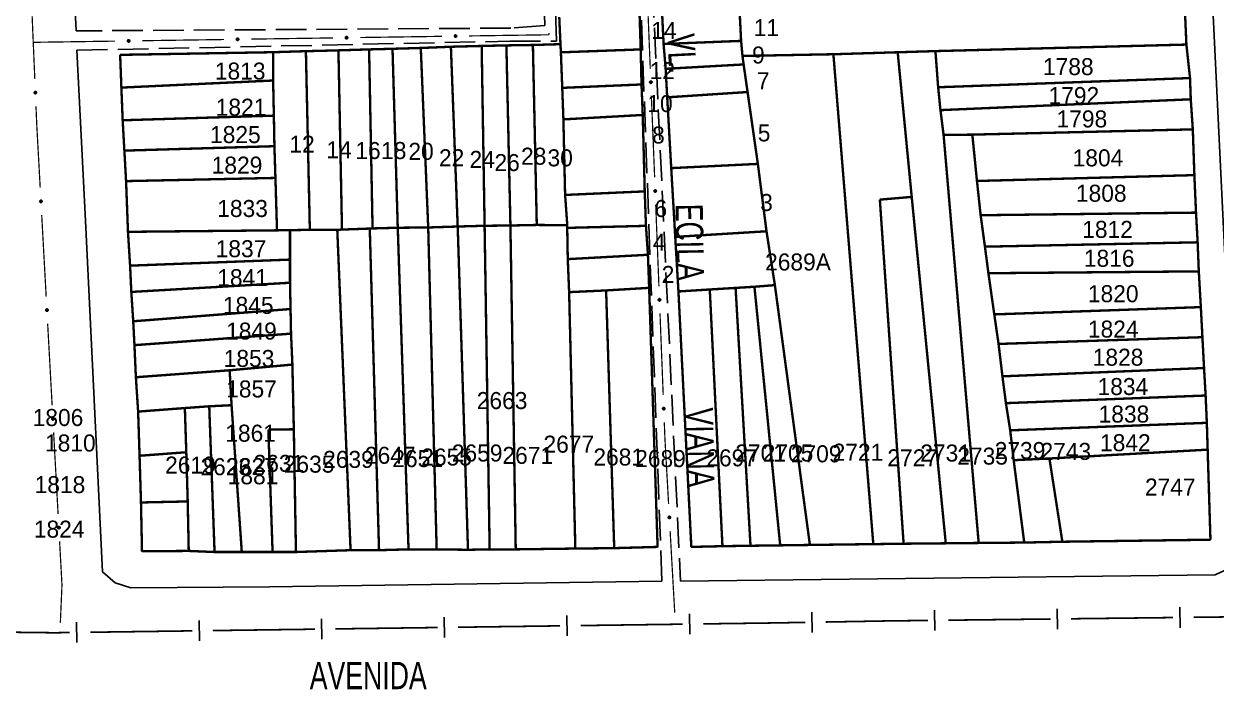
# Model space of a CAD drawing. Extents: x 202481 to 204056, y 4838981 to 4840330.
# Drawn here: x 202764.6 to 202939.6, y 4838980.6 to 4839078.4 of the extents above; entities that cross this region are included whole.
import ezdxf
from ezdxf.enums import TextEntityAlignment as Align

# ---------------------------------------------------------------- set-up
doc = ezdxf.new("R2010")
doc.units = 0
doc.header["$LTSCALE"] = 1.5
doc.header["$MEASUREMENT"] = 0
doc.linetypes.add('TRACO_11', pattern=[8, 3, -1, 3, -1])
for name, color, linetype in [('CD_MALHA_LOTES', 7, 'CONTINUOUS'), ('LM-LIM-SETORES-BAIRROS', 250, 'CONTINUOUS'), ('RU-QUADRA', 210, 'CONTINUOUS'), ('SV-EIXO-RUA-PAV', 20, 'CONTINUOUS'), ('SV-RUA-PAVIM', 7, 'CONTINUOUS'), ('SV-TXT-RUA-PAV', 7, 'CONTINUOUS'), ('Th_NmrPort', 1, 'CONTINUOUS')]:
    doc.layers.add(name, color=color, linetype=linetype)
doc.styles.add('ARIAL', font='ARIAL.SHX')

msp = doc.modelspace()

# ---------------------------------------------------------------- linework, layer by layer
at = {"layer": 'CD_MALHA_LOTES', "linetype": 'Continuous', "const_width": 0.35, "flags": 128}
for points in [[(202934.56, 4839091.45), (202935.27, 4839075.33)], [(202854.98, 4839079.87), (202855.15, 4839074.62)], [(202858.51, 4839075.42), (202858.28, 4839080.16)], [(202869.89, 4839075.87), (202869.64, 4839080.83)], [(202843.37, 4839075.39), (202843.19, 4839079.37)], [(202801.19, 4839074.21), (202805.99, 4839074.36)], [(202805.99, 4839074.36), (202810.77, 4839074.48)], [(202806.57, 4839048.11), (202805.99, 4839074.36)], [(202810.77, 4839074.48), (202815.27, 4839074.62)], [(202811.29, 4839048.15), (202810.77, 4839074.48)], [(202815.27, 4839074.62), (202818.71, 4839074.71)], [(202815.78, 4839048.32), (202815.27, 4839074.62)], [(202818.71, 4839074.71), (202822.86, 4839074.83)], [(202819.48, 4839048.42), (202818.71, 4839074.71)], [(202822.86, 4839074.83), (202827.28, 4839075.01)], [(202823.95, 4839048.46), (202822.86, 4839074.83)], [(202827.28, 4839075.01), (202831.8, 4839075.13)], [(202828.28, 4839048.6), (202827.28, 4839075.01)], [(202831.8, 4839075.13), (202835.43, 4839075.21)], [(202832.23, 4839048.71), (202831.8, 4839075.13)], [(202835.43, 4839075.21), (202839.32, 4839075.27)], [(202836.02, 4839048.75), (202835.43, 4839075.21)], [(202839.32, 4839075.27), (202843.37, 4839075.39)], [(202839.89, 4839048.83), (202839.32, 4839075.27)], [(202843.43, 4839074.19), (202843.37, 4839075.39)], [(202843.43, 4839074.19), (202855.15, 4839074.62)], [(202855.15, 4839074.62), (202855.27, 4839069.47)], [(202858.51, 4839075.42), (202869.89, 4839075.87)], [(202858.81, 4839071.77), (202858.51, 4839075.42)], [(202870.09, 4839073.66), (202869.89, 4839075.87)], [(202892.88, 4839074.2), (202898.42, 4839074.37)], [(202898.42, 4839074.37), (202935.27, 4839075.33)], [(202898.82, 4839069.06), (202898.42, 4839074.37)], [(202935.27, 4839075.33), (202935.8, 4839070.41)], [(202778.72, 4839073.82), (202801.19, 4839074.21)], [(202778.9, 4839069.01), (202778.72, 4839073.82)], [(202801.18, 4839070.05), (202801.19, 4839074.21)], [(202843.63, 4839068.97), (202843.43, 4839074.19)], [(202870.09, 4839073.66), (202883.44, 4839073.91)], [(202870.26, 4839072.41), (202870.09, 4839073.66)], [(202883.44, 4839073.91), (202892.88, 4839074.2)], [(202889.3, 4839001.94), (202883.44, 4839073.91)], [(202894.94, 4839052.95), (202892.88, 4839074.2)], [(202858.81, 4839071.77), (202870.26, 4839072.41)], [(202859.04, 4839067.58), (202858.81, 4839071.77)], [(202870.84, 4839068.36), (202870.26, 4839072.41)], [(202778.9, 4839069.01), (202801.18, 4839070.05)], [(202801.29, 4839064.89), (202801.18, 4839070.05)], [(202843.63, 4839068.97), (202855.27, 4839069.47)], [(202855.27, 4839069.47), (202855.45, 4839064.99)], [(202898.82, 4839069.06), (202935.8, 4839070.41)], [(202935.8, 4839070.41), (202935.91, 4839067.29)], [(202779.09, 4839064.21), (202778.9, 4839069.01)], [(202843.8, 4839064.34), (202843.63, 4839068.97)], [(202859.04, 4839067.58), (202870.84, 4839068.36)], [(202859.63, 4839057.18), (202859.04, 4839067.58)], [(202872.35, 4839057.8), (202870.84, 4839068.36)], [(202899.16, 4839065.7), (202898.82, 4839069.06)], [(202899.16, 4839065.7), (202935.91, 4839067.29)], [(202899.62, 4839062.05), (202899.16, 4839065.7)], [(202935.91, 4839067.29), (202936.21, 4839062.87)], [(202779.09, 4839064.21), (202801.29, 4839064.89)], [(202779.34, 4839059.75), (202779.09, 4839064.21)], [(202801.37, 4839060.4), (202801.29, 4839064.89)], [(202843.8, 4839064.34), (202855.45, 4839064.99)], [(202844.05, 4839053.24), (202843.8, 4839064.34)], [(202855.45, 4839064.99), (202855.74, 4839053.76)], [(202899.62, 4839062.05), (202903.84, 4839062.1)], [(202903.84, 4839062.1), (202936.21, 4839062.87)], [(202904.52, 4839055.29), (202903.84, 4839062.1)], [(202936.21, 4839062.87), (202936.44, 4839056.15)], [(202779.34, 4839059.75), (202801.37, 4839060.4)], [(202801.52, 4839055.74), (202801.37, 4839060.4)], [(202904.77, 4839002.11), (202899.62, 4839062.05)], [(202779.59, 4839055.27), (202779.34, 4839059.75)], [(202859.63, 4839057.18), (202872.35, 4839057.8)], [(202860.22, 4839047.08), (202859.63, 4839057.18)], [(202873.62, 4839047.9), (202872.35, 4839057.8)], [(202779.59, 4839055.27), (202801.52, 4839055.74)], [(202779.87, 4839047.82), (202779.59, 4839055.27)], [(202801.75, 4839048.04), (202801.52, 4839055.74)], [(202904.52, 4839055.29), (202936.44, 4839056.15)], [(202905.06, 4839050.26), (202904.52, 4839055.29)], [(202936.44, 4839056.15), (202936.68, 4839050.64)], [(202844.05, 4839053.24), (202855.74, 4839053.76)], [(202855.74, 4839053.76), (202855.92, 4839048.7)], [(202844.37, 4839048.79), (202844.05, 4839053.24)], [(202890.26, 4839052.55), (202894.94, 4839052.95)], [(202893.75, 4839002), (202890.26, 4839052.55)], [(202899.94, 4839002.06), (202894.94, 4839052.95)], [(202905.06, 4839050.26), (202936.68, 4839050.64)], [(202905.69, 4839045.64), (202905.06, 4839050.26)], [(202936.68, 4839050.64), (202936.92, 4839046.28)], [(202803.66, 4839048.07), (202806.57, 4839048.11)], [(202810.6, 4839048.11), (202806.57, 4839048.11)], [(202810.6, 4839048.11), (202811.29, 4839048.15)], [(202812.55, 4839001.05), (202810.6, 4839048.11)], [(202815.37, 4839048.3), (202811.29, 4839048.15)], [(202815.37, 4839048.3), (202815.78, 4839048.32)], [(202816.73, 4839001.05), (202815.37, 4839048.3)], [(202815.78, 4839048.32), (202819.48, 4839048.42)], [(202819.48, 4839048.42), (202823.95, 4839048.46)], [(202821.06, 4839001.17), (202819.48, 4839048.42)], [(202823.95, 4839048.46), (202828.28, 4839048.6)], [(202825.19, 4839001.17), (202823.95, 4839048.46)], [(202828.28, 4839048.6), (202832.23, 4839048.71)], [(202829.79, 4839001.11), (202828.28, 4839048.6)], [(202832.23, 4839048.71), (202836.02, 4839048.75)], [(202832.97, 4839001.17), (202832.23, 4839048.71)], [(202836.02, 4839048.75), (202839.89, 4839048.83)], [(202836.8, 4839001.17), (202836.02, 4839048.75)], [(202844.37, 4839048.79), (202839.89, 4839048.83)], [(202844.36, 4839048.4), (202844.37, 4839048.79)], [(202844.36, 4839048.4), (202855.92, 4839048.7)], [(202844.44, 4839043.81), (202844.36, 4839048.4)], [(202855.92, 4839048.7), (202856.21, 4839044.45)], [(202779.87, 4839047.82), (202801.75, 4839048.04)], [(202780.18, 4839042.85), (202779.87, 4839047.82)], [(202803.66, 4839048.07), (202801.75, 4839048.04)], [(202803.66, 4839043.74), (202803.66, 4839048.07)], [(202860.22, 4839047.08), (202873.62, 4839047.9)], [(202860.69, 4839039.06), (202860.22, 4839047.08)], [(202874.85, 4839039.99), (202873.62, 4839047.9)], [(202905.69, 4839045.64), (202936.92, 4839046.28)], [(202906.2, 4839041.74), (202905.69, 4839045.64)], [(202936.92, 4839046.28), (202937.09, 4839042.01)], [(202780.18, 4839042.85), (202803.66, 4839043.74)], [(202780.36, 4839038.99), (202780.18, 4839042.85)], [(202803.66, 4839040.34), (202803.66, 4839043.74)], [(202844.44, 4839043.81), (202856.21, 4839044.45)], [(202844.64, 4839038.96), (202844.44, 4839043.81)], [(202856.21, 4839044.45), (202856.39, 4839039.59)], [(202906.2, 4839041.74), (202937.09, 4839042.01)], [(202907.06, 4839035.69), (202906.2, 4839041.74)], [(202937.09, 4839042.01), (202937.39, 4839036.76)], [(202780.36, 4839038.99), (202803.66, 4839040.34)], [(202803.74, 4839036.48), (202803.66, 4839040.34)], [(202850.07, 4839039.21), (202856.39, 4839039.59)], [(202856.39, 4839039.59), (202857.63, 4839001.53)], [(202860.69, 4839039.06), (202865.29, 4839039.35)], [(202865.29, 4839039.35), (202869.08, 4839039.58)], [(202867.15, 4839001.64), (202865.29, 4839039.35)], [(202869.08, 4839039.58), (202871.85, 4839039.75)], [(202871.27, 4839001.7), (202869.08, 4839039.58)], [(202871.85, 4839039.75), (202874.85, 4839039.99)], [(202875.63, 4839001.76), (202871.85, 4839039.75)], [(202874.85, 4839039.99), (202879.99, 4839001.82)], [(202780.64, 4839034.68), (202780.36, 4839038.99)], [(202844.64, 4839038.96), (202850.07, 4839039.21)], [(202845.55, 4839001.29), (202844.64, 4839038.96)], [(202851.26, 4839001.35), (202850.07, 4839039.21)], [(202862.58, 4839001.53), (202860.69, 4839039.06)], [(202780.64, 4839034.68), (202803.74, 4839036.48)], [(202803.81, 4839032.86), (202803.74, 4839036.48)], [(202907.06, 4839035.69), (202937.39, 4839036.76)], [(202937.39, 4839036.76), (202937.62, 4839032.34)], [(202780.82, 4839031.17), (202780.64, 4839034.68)], [(202907.69, 4839031.35), (202907.06, 4839035.69)], [(202780.82, 4839031.17), (202803.81, 4839032.86)], [(202804.01, 4839028.32), (202803.81, 4839032.86)], [(202907.69, 4839031.35), (202937.62, 4839032.34)], [(202937.62, 4839032.34), (202937.86, 4839027.81)], [(202781.03, 4839026.46), (202780.82, 4839031.17)], [(202908.26, 4839026.59), (202907.69, 4839031.35)], [(202781.03, 4839026.46), (202794.8, 4839027.48)], [(202794.8, 4839027.48), (202804.01, 4839028.32)], [(202795.08, 4839022.35), (202794.8, 4839027.48)], [(202804.22, 4839018.81), (202804.01, 4839028.32)], [(202908.26, 4839026.59), (202937.86, 4839027.81)], [(202937.86, 4839027.81), (202938.09, 4839023.77)], [(202781.36, 4839021.41), (202781.03, 4839026.46)], [(202908.77, 4839022.65), (202908.26, 4839026.59)], [(202908.77, 4839022.65), (202938.09, 4839023.77)], [(202938.09, 4839023.77), (202938.27, 4839019.76)], [(202781.36, 4839021.41), (202788.22, 4839021.93)], [(202788.22, 4839021.93), (202791.8, 4839022.19)], [(202788.43, 4839015.44), (202788.22, 4839021.93)], [(202791.8, 4839022.19), (202795.08, 4839022.35)], [(202792.58, 4839000.78), (202791.8, 4839022.19)], [(202796.58, 4839000.78), (202795.08, 4839022.35)], [(202909.4, 4839018.66), (202908.77, 4839022.65)], [(202781.57, 4839014.92), (202781.36, 4839021.41)], [(202800.48, 4839018.76), (202804.22, 4839018.81)], [(202801.1, 4839000.78), (202800.48, 4839018.76)], [(202804.53, 4839000.78), (202804.22, 4839018.81)], [(202909.4, 4839018.66), (202938.27, 4839019.76)], [(202909.91, 4839014.27), (202909.4, 4839018.66)], [(202938.27, 4839019.76), (202938.39, 4839015.82)], [(202781.57, 4839014.92), (202788.43, 4839015.44)], [(202781.78, 4839008.06), (202781.57, 4839014.92)], [(202788.64, 4839008.21), (202788.43, 4839015.44)], [(202915.16, 4839014.52), (202938.39, 4839015.82)], [(202938.39, 4839015.82), (202938.8, 4839002.59)], [(202909.91, 4839014.27), (202915.16, 4839014.52)], [(202911.46, 4839002.17), (202909.91, 4839014.27)], [(202917.06, 4839002.29), (202915.16, 4839014.52)], [(202781.78, 4839008.06), (202788.64, 4839008.21)], [(202781.93, 4839000.89), (202781.78, 4839008.06)], [(202788.79, 4839000.94), (202788.64, 4839008.21)], [(202938.8, 4839002.59), (202917.06, 4839002.29)], [(202788.79, 4839000.94), (202781.93, 4839000.89)], [(202792.58, 4839000.78), (202788.79, 4839000.94)], [(202812.55, 4839001.05), (202804.53, 4839000.78)], [(202816.73, 4839001.05), (202812.55, 4839001.05)], [(202821.06, 4839001.17), (202816.73, 4839001.05)], [(202825.19, 4839001.17), (202821.06, 4839001.17)], [(202829.79, 4839001.11), (202825.19, 4839001.17)], [(202832.97, 4839001.17), (202829.79, 4839001.11)], [(202836.8, 4839001.17), (202832.97, 4839001.17)], [(202845.55, 4839001.29), (202836.8, 4839001.17)], [(202851.26, 4839001.35), (202845.55, 4839001.29)], [(202857.63, 4839001.53), (202851.26, 4839001.35)], [(202867.15, 4839001.64), (202862.58, 4839001.53)], [(202871.27, 4839001.7), (202867.15, 4839001.64)], [(202875.63, 4839001.76), (202871.27, 4839001.7)], [(202879.99, 4839001.82), (202875.63, 4839001.76)], [(202889.3, 4839001.94), (202879.99, 4839001.82)], [(202893.75, 4839002), (202889.3, 4839001.94)], [(202899.94, 4839002.06), (202893.75, 4839002)], [(202904.77, 4839002.11), (202899.94, 4839002.06)], [(202911.46, 4839002.17), (202904.77, 4839002.11)], [(202917.06, 4839002.29), (202911.46, 4839002.17)], [(202796.58, 4839000.78), (202792.58, 4839000.78)], [(202801.1, 4839000.78), (202796.58, 4839000.78)], [(202804.53, 4839000.78), (202801.1, 4839000.78)]]:
    msp.add_lwpolyline(points, dxfattribs=at)
at = {"layer": 'LM-LIM-SETORES-BAIRROS'}
for points in [[(202916.333851, 4838989.451444), (202916.298534, 4838992.451236)], [(202934.332604, 4838989.663345), (202934.297287, 4838992.663138)], [(202790.348851, 4838987.71112), (202790.307926, 4838990.710841)], [(202808.347176, 4838987.95667), (202808.306251, 4838990.956391)], [(202826.345501, 4838988.202219), (202826.304577, 4838991.20194)], [(202844.343826, 4838988.447768), (202844.302902, 4838991.447489)], [(202862.342152, 4838988.693317), (202862.301227, 4838991.693038)], [(202880.346091, 4838988.961933), (202880.293219, 4838991.961467)], [(202898.335098, 4838989.239542), (202898.299781, 4838992.239335)], [(202772.350526, 4838987.465571), (202772.309601, 4838990.465292)]]:
    msp.add_lwpolyline(points, dxfattribs=at)
at = {"layer": 'LM-LIM-SETORES-BAIRROS', "const_width": 0.25}
for points in [[(202874.55, 4838990.36), (202879.31981, 4838990.444076)], [(202882.319344, 4838990.496948), (202891.317947, 4838990.655563)], [(202891.317947, 4838990.655563), (202891.57, 4838990.66)], [(202891.57, 4838990.66), (202897.317509, 4838990.727666)], [(202900.317301, 4838990.762983), (202915.316262, 4838990.939568)], [(202918.316054, 4838990.974885), (202933.315015, 4838991.151469)], [(202936.314807, 4838991.186786), (202948.313975, 4838991.328054)], [(202756.331316, 4838989.074558), (202768.330423, 4838988.928161)], [(202768.330423, 4838988.928161), (202769, 4838988.92)], [(202769, 4838988.92), (202771.330157, 4838988.95179)], [(202774.329878, 4838988.992715), (202789.328482, 4838989.197339)], [(202792.328203, 4838989.238264), (202807.326807, 4838989.442889)], [(202810.326528, 4838989.483813), (202825.325132, 4838989.688438)], [(202828.324853, 4838989.729363), (202843.323457, 4838989.933987)], [(202846.323178, 4838989.974912), (202861.321782, 4838990.179536)], [(202864.321503, 4838990.220461), (202874.320573, 4838990.356877)], [(202874.320573, 4838990.356877), (202874.55, 4838990.36)]]:
    msp.add_lwpolyline(points, dxfattribs=at)
at = {"layer": 'RU-QUADRA', "linetype": 'Continuous', "const_width": 0.18, "flags": 128}
for points in [[(202934.56, 4839091.45), (202935.27, 4839075.33), (202935.8, 4839070.41), (202935.91, 4839067.29), (202936.21, 4839062.87), (202936.44, 4839056.15), (202936.68, 4839050.64), (202936.92, 4839046.28), (202937.09, 4839042.01), (202937.39, 4839036.76), (202937.62, 4839032.34), (202937.86, 4839027.81), (202938.09, 4839023.77), (202938.27, 4839019.76), (202938.39, 4839015.82), (202938.8, 4839002.59), (202917.06, 4839002.29), (202911.46, 4839002.17), (202904.77, 4839002.11), (202899.94, 4839002.06), (202893.75, 4839002), (202889.3, 4839001.94), (202879.99, 4839001.82), (202875.63, 4839001.76), (202871.27, 4839001.7), (202867.15, 4839001.64), (202862.58, 4839001.53), (202860.69, 4839039.06), (202860.22, 4839047.08), (202859.63, 4839057.18), (202859.04, 4839067.58), (202858.81, 4839071.77), (202858.51, 4839075.42), (202858.28, 4839080.16)], [(202854.98, 4839079.87), (202855.15, 4839074.62), (202855.27, 4839069.47), (202855.45, 4839064.99), (202855.74, 4839053.76), (202855.92, 4839048.7), (202856.21, 4839044.45), (202856.39, 4839039.59), (202857.63, 4839001.53), (202851.26, 4839001.35), (202845.55, 4839001.29), (202836.8, 4839001.17), (202832.97, 4839001.17), (202829.79, 4839001.11), (202825.19, 4839001.17), (202821.06, 4839001.17), (202816.73, 4839001.05), (202812.55, 4839001.05), (202804.53, 4839000.78), (202801.1, 4839000.78), (202796.58, 4839000.78), (202792.58, 4839000.78), (202788.79, 4839000.94), (202781.93, 4839000.89), (202781.78, 4839008.06), (202781.57, 4839014.92), (202781.36, 4839021.41), (202781.03, 4839026.46), (202780.82, 4839031.17), (202780.64, 4839034.68), (202780.36, 4839038.99), (202780.18, 4839042.85), (202779.87, 4839047.82), (202779.59, 4839055.27), (202779.34, 4839059.75), (202779.09, 4839064.21), (202778.9, 4839069.01), (202778.72, 4839073.82), (202801.19, 4839074.21), (202805.99, 4839074.36), (202810.77, 4839074.48), (202815.27, 4839074.62), (202818.71, 4839074.71), (202822.86, 4839074.83), (202827.28, 4839075.01), (202831.8, 4839075.13), (202835.43, 4839075.21), (202839.32, 4839075.27), (202843.37, 4839075.39), (202843.19, 4839079.37)]]:
    msp.add_lwpolyline(points, dxfattribs=at)
at = {"layer": 'SV-EIXO-RUA-PAV', "const_width": 0.18}
for points in [[(202856.07, 4839083.79), (202856.552743, 4839071.799714)], [(202765.68194, 4839082.255662), (202766.19154, 4839070.266487)], [(202799.14, 4839076.15), (202809.965231, 4839076.307774)], [(202813.964806, 4839076.366067), (202825.963532, 4839076.540944)], [(202829.963107, 4839076.599237), (202840.961939, 4839076.759541)], [(202840.961939, 4839076.759541), (202841.68, 4839076.77)], [(202841.68, 4839076.77), (202841.687624, 4839077.05176)], [(202765.97, 4839075.66), (202777.968691, 4839075.837252)], [(202781.968254, 4839075.896336), (202793.966945, 4839076.073587)], [(202797.966509, 4839076.132671), (202798.9664, 4839076.147442)], [(202798.9664, 4839076.147442), (202799.14, 4839076.15)], [(202856.713657, 4839067.802952), (202857.156171, 4839056.811856)], [(202766.361407, 4839066.270096), (202766.44634, 4839064.2719)], [(202766.44634, 4839064.2719), (202766.48, 4839063.48)], [(202766.48, 4839063.48), (202766.983721, 4839054.286404)], [(202857.156171, 4839056.811856), (202857.18, 4839056.22)], [(202857.18, 4839056.22), (202857.19603, 4839055.812651)], [(202857.353316, 4839051.815745), (202857.825173, 4839039.825025)], [(202767.202555, 4839050.292395), (202767.859056, 4839038.310366)], [(202768.07789, 4839034.316357), (202768.73439, 4839022.334328)], [(202857.982458, 4839035.828119), (202858.454315, 4839023.8374)], [(202858.611601, 4839019.840493), (202858.690244, 4839017.84204)], [(202768.953224, 4839018.340319), (202769.609725, 4839006.358291)], [(202858.690244, 4839017.84204), (202858.71, 4839017.34)], [(202858.71, 4839017.34), (202859.244374, 4839007.857473)], [(202859.469432, 4839003.86381), (202860.144604, 4838991.882819)], [(202769.828559, 4839002.364281), (202770.156809, 4838996.373267)], [(202770.18, 4838995.95), (202769.941134, 4838990.37902)], [(202770.156809, 4838996.373267), (202770.18, 4838995.95)]]:
    msp.add_lwpolyline(points, dxfattribs=at)
at = {"layer": 'SV-EIXO-RUA-PAV'}
for points in [[(202795.821436, 4839076.211076), (202795.855005, 4839076.246645), (202795.891128, 4839076.270351), (202795.926948, 4839076.281452), (202795.961159, 4839076.283007), (202795.996338, 4839076.280657), (202796.031282, 4839076.270462), (202796.06756, 4839076.250555), (202796.103478, 4839076.217132), (202796.12533, 4839076.178531), (202796.138092, 4839076.143996), (202796.141768, 4839076.108416), (202796.138911, 4839076.07428), (202796.127121, 4839076.038332), (202796.106589, 4839076.001765), (202796.072107, 4839075.966461), (202796.036533, 4839075.943464), (202796.001604, 4839075.933637), (202795.965811, 4839075.930167), (202795.929926, 4839075.932998), (202795.895681, 4839075.943203), (202795.858901, 4839075.963942), (202795.824507, 4839075.998438), (202795.801165, 4839076.033657), (202795.79085, 4839076.068438), (202795.788228, 4839076.103753), (202795.790156, 4839076.139066), (202795.798942, 4839076.174619), (202795.821436, 4839076.211076)], [(202811.819749, 4839076.444895), (202811.853325, 4839076.480459), (202811.889453, 4839076.504158), (202811.925275, 4839076.515251), (202811.959486, 4839076.5168), (202811.994664, 4839076.514442), (202812.029607, 4839076.50424), (202812.065881, 4839076.484327), (202812.101792, 4839076.450896), (202812.123637, 4839076.412291), (202812.136391, 4839076.377753), (202812.14006, 4839076.342173), (202812.137198, 4839076.308037), (202812.1254, 4839076.272091), (202812.104861, 4839076.235528), (202812.070372, 4839076.200232), (202812.034793, 4839076.177241), (202811.999862, 4839076.167421), (202811.964069, 4839076.163959), (202811.928184, 4839076.166796), (202811.893941, 4839076.177008), (202811.857165, 4839076.197755), (202811.822779, 4839076.232257), (202811.799443, 4839076.267481), (202811.789135, 4839076.302264), (202811.78652, 4839076.33758), (202811.788455, 4839076.372892), (202811.797248, 4839076.408444), (202811.819749, 4839076.444895)], [(202827.81805, 4839076.678066), (202827.851626, 4839076.713629), (202827.887754, 4839076.737328), (202827.923576, 4839076.748421), (202827.957787, 4839076.74997), (202827.992965, 4839076.747612), (202828.027908, 4839076.73741), (202828.064182, 4839076.717497), (202828.100093, 4839076.684066), (202828.121938, 4839076.645461), (202828.134692, 4839076.610923), (202828.138361, 4839076.575343), (202828.135498, 4839076.541207), (202828.123701, 4839076.505262), (202828.103162, 4839076.468698), (202828.068672, 4839076.433402), (202828.033094, 4839076.410411), (202827.998163, 4839076.400591), (202827.96237, 4839076.397129), (202827.926485, 4839076.399966), (202827.892242, 4839076.410178), (202827.855466, 4839076.430925), (202827.821079, 4839076.465427), (202827.797744, 4839076.500651), (202827.787436, 4839076.535434), (202827.784821, 4839076.57075), (202827.786756, 4839076.606062), (202827.795549, 4839076.641614), (202827.81805, 4839076.678066)], [(202779.823182, 4839075.97474), (202779.85675, 4839076.01031), (202779.892874, 4839076.034016), (202779.928694, 4839076.045116), (202779.962905, 4839076.046672), (202779.998083, 4839076.044321), (202780.033027, 4839076.034126), (202780.069305, 4839076.01422), (202780.105223, 4839075.980797), (202780.127076, 4839075.942195), (202780.139837, 4839075.90766), (202780.143513, 4839075.87208), (202780.140657, 4839075.837944), (202780.128867, 4839075.801996), (202780.108335, 4839075.765429), (202780.073852, 4839075.730126), (202780.038278, 4839075.707128), (202780.003349, 4839075.697301), (202779.967557, 4839075.693832), (202779.931671, 4839075.696662), (202779.897427, 4839075.706867), (202779.860646, 4839075.727606), (202779.826253, 4839075.762102), (202779.80291, 4839075.797321), (202779.792595, 4839075.832103), (202779.789973, 4839075.867418), (202779.791902, 4839075.90273), (202779.800688, 4839075.938284), (202779.823182, 4839075.97474)], [(202856.737411, 4839069.949326), (202856.773824, 4839069.916674), (202856.798443, 4839069.881166), (202856.810451, 4839069.84564), (202856.812878, 4839069.81148), (202856.811424, 4839069.776253), (202856.802122, 4839069.74106), (202856.783146, 4839069.704287), (202856.750648, 4839069.66753), (202856.712616, 4839069.644701), (202856.678417, 4839069.631065), (202856.642942, 4839069.626484), (202856.608745, 4839069.62847), (202856.572508, 4839069.639341), (202856.53543, 4839069.658935), (202856.49926, 4839069.692507), (202856.475363, 4839069.727484), (202856.46465, 4839069.762151), (202856.460271, 4839069.797844), (202856.462186, 4839069.83379), (202856.471516, 4839069.868283), (202856.491312, 4839069.90558), (202856.524921, 4839069.94084), (202856.559534, 4839069.965073), (202856.594041, 4839069.97627), (202856.629278, 4839069.97979), (202856.664628, 4839069.978761), (202856.700394, 4839069.970884), (202856.737411, 4839069.949326)], [(202766.380353, 4839068.416517), (202766.416839, 4839068.383947), (202766.441537, 4839068.348494), (202766.453625, 4839068.312996), (202766.456128, 4839068.278841), (202766.454753, 4839068.243611), (202766.44553, 4839068.208397), (202766.426636, 4839068.171582), (202766.394221, 4839068.134752), (202766.35624, 4839068.111839), (202766.322072, 4839068.098125), (202766.286607, 4839068.093465), (202766.252406, 4839068.095374), (202766.216145, 4839068.106164), (202766.179023, 4839068.125675), (202766.142778, 4839068.159166), (202766.118803, 4839068.19409), (202766.108012, 4839068.228733), (202766.103553, 4839068.264415), (202766.105388, 4839068.300366), (202766.11464, 4839068.33488), (202766.134352, 4839068.372221), (202766.167882, 4839068.407556), (202766.202441, 4839068.431866), (202766.236923, 4839068.44314), (202766.272152, 4839068.44674), (202766.307504, 4839068.44579), (202766.343288, 4839068.437993), (202766.380353, 4839068.416517)], [(202857.379018, 4839053.962096), (202857.415402, 4839053.929411), (202857.439988, 4839053.893881), (202857.451965, 4839053.858344), (202857.45436, 4839053.824182), (202857.452874, 4839053.788956), (202857.44354, 4839053.753772), (202857.424531, 4839053.717016), (202857.392, 4839053.680288), (202857.353946, 4839053.657494), (202857.319735, 4839053.643889), (202857.284256, 4839053.63934), (202857.250061, 4839053.641357), (202857.213834, 4839053.652261), (202857.176773, 4839053.671889), (202857.140634, 4839053.705494), (202857.116769, 4839053.740492), (202857.106088, 4839053.775169), (202857.101741, 4839053.810866), (202857.103689, 4839053.84681), (202857.11305, 4839053.881295), (202857.132879, 4839053.918574), (202857.16652, 4839053.953804), (202857.201155, 4839053.978004), (202857.235673, 4839053.98917), (202857.270913, 4839053.992659), (202857.306262, 4839053.991598), (202857.342021, 4839053.983688), (202857.379018, 4839053.962096)], [(202767.195193, 4839052.438887), (202767.232076, 4839052.406767), (202767.257206, 4839052.371619), (202767.269729, 4839052.336271), (202767.27265, 4839052.30215), (202767.271707, 4839052.266906), (202767.262916, 4839052.231582), (202767.244475, 4839052.194538), (202767.212514, 4839052.157313), (202767.174816, 4839052.133936), (202767.140818, 4839052.119805), (202767.105414, 4839052.11471), (202767.071191, 4839052.1162), (202767.034801, 4839052.126545), (202766.997442, 4839052.1456), (202766.96079, 4839052.178644), (202766.936389, 4839052.213271), (202766.925174, 4839052.247779), (202766.920278, 4839052.283404), (202766.921672, 4839052.319374), (202766.930501, 4839052.353999), (202766.949754, 4839052.391579), (202766.982848, 4839052.427323), (202767.017106, 4839052.452054), (202767.051448, 4839052.463751), (202767.08663, 4839052.467781), (202767.121991, 4839052.467265), (202767.157867, 4839052.459907), (202767.195193, 4839052.438887)], [(202858.008161, 4839037.97447), (202858.044544, 4839037.941785), (202858.069131, 4839037.906255), (202858.081107, 4839037.870718), (202858.083502, 4839037.836556), (202858.082016, 4839037.80133), (202858.072683, 4839037.766146), (202858.053673, 4839037.72939), (202858.021142, 4839037.692663), (202857.983089, 4839037.669869), (202857.948878, 4839037.656263), (202857.913399, 4839037.651714), (202857.879203, 4839037.653731), (202857.842977, 4839037.664635), (202857.805916, 4839037.684263), (202857.769777, 4839037.717868), (202857.745912, 4839037.752867), (202857.73523, 4839037.787543), (202857.730883, 4839037.82324), (202857.732831, 4839037.859185), (202857.742193, 4839037.893669), (202857.762022, 4839037.930948), (202857.795663, 4839037.966178), (202857.830298, 4839037.990379), (202857.864816, 4839038.001544), (202857.900056, 4839038.005033), (202857.935405, 4839038.003972), (202857.971163, 4839037.996062), (202858.008161, 4839037.97447)], [(202768.070528, 4839036.462849), (202768.10741, 4839036.430729), (202768.132541, 4839036.395581), (202768.145063, 4839036.360233), (202768.147985, 4839036.326112), (202768.147041, 4839036.290868), (202768.138251, 4839036.255544), (202768.11981, 4839036.2185), (202768.087848, 4839036.181275), (202768.050151, 4839036.157898), (202768.016153, 4839036.143767), (202767.980749, 4839036.138672), (202767.946526, 4839036.140162), (202767.910135, 4839036.150507), (202767.872777, 4839036.169562), (202767.836124, 4839036.202606), (202767.811723, 4839036.237233), (202767.800509, 4839036.271741), (202767.795612, 4839036.307366), (202767.797007, 4839036.343336), (202767.805836, 4839036.377961), (202767.825088, 4839036.415541), (202767.858182, 4839036.451285), (202767.892441, 4839036.476016), (202767.926782, 4839036.487713), (202767.961965, 4839036.491743), (202767.997326, 4839036.491227), (202768.033202, 4839036.483869), (202768.070528, 4839036.462849)], [(202858.637304, 4839021.986844), (202858.673687, 4839021.95416), (202858.698273, 4839021.918629), (202858.71025, 4839021.883092), (202858.712645, 4839021.84893), (202858.711159, 4839021.813704), (202858.701825, 4839021.77852), (202858.682816, 4839021.741764), (202858.650285, 4839021.705037), (202858.612232, 4839021.682243), (202858.57802, 4839021.668637), (202858.542542, 4839021.664088), (202858.508346, 4839021.666105), (202858.472119, 4839021.677009), (202858.435059, 4839021.696637), (202858.398919, 4839021.730242), (202858.375055, 4839021.765241), (202858.364373, 4839021.799918), (202858.360026, 4839021.835614), (202858.361974, 4839021.871559), (202858.371335, 4839021.906043), (202858.391165, 4839021.943322), (202858.424806, 4839021.978552), (202858.459441, 4839022.002753), (202858.493958, 4839022.013919), (202858.529198, 4839022.017407), (202858.564547, 4839022.016346), (202858.600306, 4839022.008436), (202858.637304, 4839021.986844)], [(202768.945862, 4839020.486811), (202768.982745, 4839020.454691), (202769.007875, 4839020.419543), (202769.020398, 4839020.384195), (202769.023319, 4839020.350074), (202769.022376, 4839020.31483), (202769.013585, 4839020.279506), (202768.995144, 4839020.242462), (202768.963183, 4839020.205237), (202768.925485, 4839020.18186), (202768.891487, 4839020.167729), (202768.856083, 4839020.162634), (202768.82186, 4839020.164124), (202768.78547, 4839020.174469), (202768.748112, 4839020.193524), (202768.711459, 4839020.226568), (202768.687058, 4839020.261195), (202768.675843, 4839020.295703), (202768.670947, 4839020.331328), (202768.672341, 4839020.367299), (202768.68117, 4839020.401923), (202768.700423, 4839020.439503), (202768.733517, 4839020.475247), (202768.767775, 4839020.499978), (202768.802117, 4839020.511675), (202768.837299, 4839020.515705), (202768.87266, 4839020.515189), (202768.908537, 4839020.507831), (202768.945862, 4839020.486811)], [(202769.821197, 4839004.510773), (202769.858079, 4839004.478653), (202769.88321, 4839004.443505), (202769.895732, 4839004.408157), (202769.898654, 4839004.374036), (202769.89771, 4839004.338792), (202769.88892, 4839004.303468), (202769.870479, 4839004.266424), (202769.838517, 4839004.229199), (202769.80082, 4839004.205822), (202769.766822, 4839004.191691), (202769.731418, 4839004.186596), (202769.697195, 4839004.188086), (202769.660804, 4839004.198431), (202769.623446, 4839004.217486), (202769.586793, 4839004.25053), (202769.562392, 4839004.285157), (202769.551178, 4839004.319665), (202769.546281, 4839004.35529), (202769.547676, 4839004.391261), (202769.556505, 4839004.425885), (202769.575757, 4839004.463465), (202769.608852, 4839004.499209), (202769.64311, 4839004.52394), (202769.677451, 4839004.535637), (202769.712634, 4839004.539667), (202769.747995, 4839004.539151), (202769.783871, 4839004.531793), (202769.821197, 4839004.510773)], [(202859.458725, 4839006.010288), (202859.495658, 4839005.978225), (202859.520843, 4839005.943117), (202859.533421, 4839005.907788), (202859.536395, 4839005.873672), (202859.535506, 4839005.838426), (202859.526771, 4839005.803088), (202859.508388, 4839005.766015), (202859.476484, 4839005.728741), (202859.438823, 4839005.705305), (202859.404847, 4839005.691121), (202859.369451, 4839005.685971), (202859.335226, 4839005.687408), (202859.29882, 4839005.697696), (202859.261432, 4839005.716692), (202859.224727, 4839005.74968), (202859.200273, 4839005.784268), (202859.189004, 4839005.818759), (202859.184052, 4839005.854377), (202859.18539, 4839005.890349), (202859.194165, 4839005.924988), (202859.21336, 4839005.962597), (202859.246398, 4839005.998393), (202859.280618, 4839006.023177), (202859.314941, 4839006.034927), (202859.350117, 4839006.039013), (202859.385479, 4839006.038552), (202859.421367, 4839006.031249), (202859.458725, 4839006.010288)]]:
    msp.add_lwpolyline(points, close=True, dxfattribs=at)
for points in [[(202795.891128, 4839076.270351), (202795.996338, 4839076.280657)], [(202811.78652, 4839076.33758), (202812.136391, 4839076.377753)], [(202811.788455, 4839076.372892), (202812.123637, 4839076.412291)], [(202811.789135, 4839076.302264), (202812.14006, 4839076.342173)], [(202811.790431, 4839076.319528), (202812.136506, 4839076.357324)], [(202811.791259, 4839076.356386), (202812.125014, 4839076.396732)], [(202811.797248, 4839076.408444), (202812.101792, 4839076.450896)], [(202811.797583, 4839076.390595), (202812.108125, 4839076.431967)], [(202811.79777, 4839076.284154), (202812.135619, 4839076.324559)], [(202811.799443, 4839076.267481), (202812.137198, 4839076.308037)], [(202811.809366, 4839076.424884), (202812.08034, 4839076.465679)], [(202811.813295, 4839076.248899), (202812.126585, 4839076.288946)], [(202811.819749, 4839076.444895), (202812.065881, 4839076.484327)], [(202811.838825, 4839076.463524), (202812.040355, 4839076.493754)], [(202811.853325, 4839076.480459), (202812.029607, 4839076.50424)], [(202811.873862, 4839076.494057), (202812.003298, 4839076.508226)], [(202811.889453, 4839076.504158), (202811.994664, 4839076.514442)], [(202827.784821, 4839076.57075), (202828.134692, 4839076.610923)], [(202827.786756, 4839076.606062), (202828.121938, 4839076.645461)], [(202827.787436, 4839076.535434), (202828.138361, 4839076.575343)], [(202827.788732, 4839076.552699), (202828.134807, 4839076.590494)], [(202827.78956, 4839076.589557), (202828.123315, 4839076.629902)], [(202827.795549, 4839076.641614), (202828.100093, 4839076.684066)], [(202827.795884, 4839076.623765), (202828.106425, 4839076.665138)], [(202827.796071, 4839076.517324), (202828.13392, 4839076.55773)], [(202827.797744, 4839076.500651), (202828.135498, 4839076.541207)], [(202827.807667, 4839076.658054), (202828.078641, 4839076.698849)], [(202827.811596, 4839076.482069), (202828.124886, 4839076.522116)], [(202827.81805, 4839076.678066), (202828.064182, 4839076.717497)], [(202827.821079, 4839076.465427), (202828.123701, 4839076.505262)], [(202827.837126, 4839076.696694), (202828.038656, 4839076.726924)], [(202827.84209, 4839076.449761), (202828.110395, 4839076.486424)], [(202827.851626, 4839076.713629), (202828.027908, 4839076.73741)], [(202827.855466, 4839076.430925), (202828.103162, 4839076.468698)], [(202827.872162, 4839076.727227), (202828.001599, 4839076.741396)], [(202827.879326, 4839076.423011), (202828.078167, 4839076.450473)], [(202827.887754, 4839076.737328), (202827.992965, 4839076.747612)], [(202827.892242, 4839076.410178), (202828.068672, 4839076.433402)], [(202827.913694, 4839076.405771), (202828.044475, 4839076.421324)], [(202827.926485, 4839076.399966), (202828.033094, 4839076.410411)], [(202779.789973, 4839075.867418), (202780.139837, 4839075.90766)], [(202779.791902, 4839075.90273), (202780.127076, 4839075.942195)], [(202779.792595, 4839075.832103), (202780.143513, 4839075.87208)], [(202779.793888, 4839075.849367), (202780.139956, 4839075.887231)], [(202779.794709, 4839075.886225), (202780.128456, 4839075.926637)], [(202779.800688, 4839075.938284), (202780.105223, 4839075.980797)], [(202779.801027, 4839075.920435), (202780.11156, 4839075.961869)], [(202779.801234, 4839075.813994), (202780.139075, 4839075.854466)], [(202779.80291, 4839075.797321), (202780.140657, 4839075.837944)], [(202779.812802, 4839075.954726), (202780.083768, 4839075.995575)], [(202779.816766, 4839075.778742), (202780.130048, 4839075.818851)], [(202779.823182, 4839075.97474), (202780.069305, 4839076.01422)], [(202779.826253, 4839075.762102), (202780.128867, 4839075.801996)], [(202779.842254, 4839075.993372), (202780.043778, 4839076.023642)], [(202779.847266, 4839075.746441), (202780.115564, 4839075.783156)], [(202779.85675, 4839076.01031), (202780.033027, 4839076.034126)], [(202779.860646, 4839075.727606), (202780.108335, 4839075.765429)], [(202779.877284, 4839076.023912), (202780.006718, 4839076.038106)], [(202779.884508, 4839075.719697), (202780.083343, 4839075.747199)], [(202779.892874, 4839076.034016), (202779.998083, 4839076.044321)], [(202779.897427, 4839075.706867), (202780.073852, 4839075.730126)], [(202779.918879, 4839075.702464), (202780.049657, 4839075.718043)], [(202779.931671, 4839075.696662), (202780.038278, 4839075.707128)], [(202795.788228, 4839076.103753), (202796.138092, 4839076.143996)], [(202795.790156, 4839076.139066), (202796.12533, 4839076.178531)], [(202795.79085, 4839076.068438), (202796.141768, 4839076.108416)], [(202795.792143, 4839076.085703), (202796.13821, 4839076.123567)], [(202795.792963, 4839076.122561), (202796.126711, 4839076.162973)], [(202795.798942, 4839076.174619), (202796.103478, 4839076.217132)], [(202795.799281, 4839076.156771), (202796.109814, 4839076.198204)], [(202795.799489, 4839076.05033), (202796.137329, 4839076.090802)], [(202795.801165, 4839076.033657), (202796.138911, 4839076.07428)], [(202795.811056, 4839076.191062), (202796.082023, 4839076.231911)], [(202795.815021, 4839076.015078), (202796.128303, 4839076.055187)], [(202795.821436, 4839076.211076), (202796.06756, 4839076.250555)], [(202795.824507, 4839075.998438), (202796.127121, 4839076.038332)], [(202795.840508, 4839076.229708), (202796.042033, 4839076.259978)], [(202795.845521, 4839075.982776), (202796.113819, 4839076.019492)], [(202795.855005, 4839076.246645), (202796.031282, 4839076.270462)], [(202795.858901, 4839075.963942), (202796.106589, 4839076.001765)], [(202795.875539, 4839076.260248), (202796.004973, 4839076.274442)], [(202795.882762, 4839075.956033), (202796.081598, 4839075.983534)], [(202795.895681, 4839075.943203), (202796.072107, 4839075.966461)], [(202795.917133, 4839075.9388), (202796.047912, 4839075.954379)], [(202795.929926, 4839075.932998), (202796.036533, 4839075.943464)], [(202811.822779, 4839076.232257), (202812.1254, 4839076.272091)], [(202811.843789, 4839076.216591), (202812.112094, 4839076.253254)], [(202811.857165, 4839076.197755), (202812.104861, 4839076.235528)], [(202811.881025, 4839076.189841), (202812.079866, 4839076.217303)], [(202811.893941, 4839076.177008), (202812.070372, 4839076.200232)], [(202811.915393, 4839076.172601), (202812.046174, 4839076.188154)], [(202811.928184, 4839076.166796), (202812.034793, 4839076.177241)], [(202856.462186, 4839069.83379), (202856.475363, 4839069.727484)], [(202856.467661, 4839069.846726), (202856.486565, 4839069.716387)], [(202856.471516, 4839069.868283), (202856.49926, 4839069.692507)], [(202856.484013, 4839069.881525), (202856.516569, 4839069.683454)], [(202856.491312, 4839069.90558), (202856.53543, 4839069.658935)], [(202856.509799, 4839069.919435), (202856.553335, 4839069.652159)], [(202856.524921, 4839069.94084), (202856.572508, 4839069.639341)], [(202856.541314, 4839069.950748), (202856.589388, 4839069.638589)], [(202856.559534, 4839069.965073), (202856.608745, 4839069.62847)], [(202856.576159, 4839069.967173), (202856.625221, 4839069.630472)], [(202856.594041, 4839069.97627), (202856.642942, 4839069.626484)], [(202856.611333, 4839069.975417), (202856.657998, 4839069.630426)], [(202856.629278, 4839069.97979), (202856.678417, 4839069.631065)], [(202856.6482, 4839069.975535), (202856.697098, 4839069.642925)], [(202856.664628, 4839069.978761), (202856.712616, 4839069.644701)], [(202856.68256, 4839069.970091), (202856.731888, 4839069.660714)], [(202856.700394, 4839069.970884), (202856.750648, 4839069.66753)], [(202856.71714, 4839069.959192), (202856.764876, 4839069.689354)], [(202856.737411, 4839069.949326), (202856.783146, 4839069.704287)], [(202856.756523, 4839069.930734), (202856.791915, 4839069.730046)], [(202856.773824, 4839069.916674), (202856.802122, 4839069.74106)], [(202856.787945, 4839069.896493), (202856.805431, 4839069.767462)], [(202856.798443, 4839069.881166), (202856.811424, 4839069.776253)], [(202766.105388, 4839068.300366), (202766.118803, 4839068.19409)], [(202766.110833, 4839068.313314), (202766.130029, 4839068.183017)], [(202766.11464, 4839068.33488), (202766.142778, 4839068.159166)], [(202766.127107, 4839068.348149), (202766.160107, 4839068.150152)], [(202766.134352, 4839068.372221), (202766.179023, 4839068.125675)], [(202766.152809, 4839068.386117), (202766.196943, 4839068.118939)], [(202766.167882, 4839068.407556), (202766.216145, 4839068.106164)], [(202766.184253, 4839068.4175), (202766.233026, 4839068.10545)], [(202766.202441, 4839068.431866), (202766.252406, 4839068.095374)], [(202766.219061, 4839068.434003), (202766.268877, 4839068.097413)], [(202766.236923, 4839068.44314), (202766.286607, 4839068.093465)], [(202766.254217, 4839068.442326), (202766.301654, 4839068.097441)], [(202766.272152, 4839068.44674), (202766.322072, 4839068.098125)], [(202766.291084, 4839068.442527), (202766.340726, 4839068.110028)], [(202766.307504, 4839068.44579), (202766.35624, 4839068.111839)], [(202766.325456, 4839068.43716), (202766.375476, 4839068.127894)], [(202766.343288, 4839068.437993), (202766.394221, 4839068.134752)], [(202766.360059, 4839068.426339), (202766.4084, 4839068.156608)], [(202766.380353, 4839068.416517), (202766.426636, 4839068.171582)], [(202766.399506, 4839068.397969), (202766.435348, 4839068.197361)], [(202766.416839, 4839068.383947), (202766.44553, 4839068.208397)], [(202766.431005, 4839068.363798), (202766.44878, 4839068.234807)], [(202766.441537, 4839068.348494), (202766.454753, 4839068.243611)], [(202857.103689, 4839053.84681), (202857.116769, 4839053.740492)], [(202857.109175, 4839053.859741), (202857.127961, 4839053.729385)], [(202857.11305, 4839053.881295), (202857.140634, 4839053.705494)], [(202857.125559, 4839053.894525), (202857.157935, 4839053.696425)], [(202857.132879, 4839053.918574), (202857.176773, 4839053.671889)], [(202857.151379, 4839053.932412), (202857.194673, 4839053.665097)], [(202857.16652, 4839053.953804), (202857.213834, 4839053.652261)], [(202857.182922, 4839053.963696), (202857.230713, 4839053.651494)], [(202857.201155, 4839053.978004), (202857.250061, 4839053.641357)], [(202857.217782, 4839053.980089), (202857.266539, 4839053.643344)], [(202857.235673, 4839053.98917), (202857.284256, 4839053.63934)], [(202857.252964, 4839053.988302), (202857.299316, 4839053.643269)], [(202857.270913, 4839053.992659), (202857.319735, 4839053.643889)], [(202857.289831, 4839053.988387), (202857.338427, 4839053.655732)], [(202857.306262, 4839053.991598), (202857.353946, 4839053.657494)], [(202857.324186, 4839053.982911), (202857.373233, 4839053.673489)], [(202857.342021, 4839053.983688), (202857.392, 4839053.680288)], [(202857.358756, 4839053.971981), (202857.406247, 4839053.7021)], [(202857.379018, 4839053.962096), (202857.424531, 4839053.717016)], [(202857.398113, 4839053.943487), (202857.433324, 4839053.742767)], [(202857.415402, 4839053.929411), (202857.44354, 4839053.753772)], [(202857.429505, 4839053.909217), (202857.446873, 4839053.780171)], [(202857.439988, 4839053.893881), (202857.452874, 4839053.788956)], [(202766.921672, 4839052.319374), (202766.936389, 4839052.213271)], [(202766.926959, 4839052.332388), (202766.94775, 4839052.202337)], [(202766.930501, 4839052.353999), (202766.96079, 4839052.178644)], [(202766.942804, 4839052.367421), (202766.978228, 4839052.169842)], [(202766.949754, 4839052.391579), (202766.997442, 4839052.1456)], [(202766.968038, 4839052.405701), (202767.015444, 4839052.139084)], [(202766.982848, 4839052.427323), (202767.034801, 4839052.126545)], [(202766.999096, 4839052.437467), (202767.05169, 4839052.126038)], [(202767.017106, 4839052.452054), (202767.071191, 4839052.1162)], [(202767.033699, 4839052.454395), (202767.087637, 4839052.118441)], [(202767.051448, 4839052.463751), (202767.105414, 4839052.11471)], [(202767.06875, 4839052.463148), (202767.120411, 4839052.11887)], [(202767.08663, 4839052.467781), (202767.140818, 4839052.119805)], [(202767.105612, 4839052.463801), (202767.159326, 4839052.131935)], [(202767.121991, 4839052.467265), (202767.174816, 4839052.133936)], [(202767.140047, 4839052.458855), (202767.193854, 4839052.150226)], [(202767.157867, 4839052.459907), (202767.212514, 4839052.157313)], [(202767.174781, 4839052.448459), (202767.226423, 4839052.179342)], [(202767.195193, 4839052.438887), (202767.244475, 4839052.194538)], [(202767.214573, 4839052.420575), (202767.25287, 4839052.220421)], [(202767.232076, 4839052.406767), (202767.262916, 4839052.231582)], [(202767.246488, 4839052.386793), (202767.265842, 4839052.258029)], [(202767.257206, 4839052.371619), (202767.271707, 4839052.266906)], [(202857.732831, 4839037.859185), (202857.745912, 4839037.752867)], [(202857.738318, 4839037.872115), (202857.757103, 4839037.741759)], [(202857.742193, 4839037.893669), (202857.769777, 4839037.717868)], [(202857.754701, 4839037.9069), (202857.787077, 4839037.708799)], [(202857.762022, 4839037.930948), (202857.805916, 4839037.684263)], [(202857.780522, 4839037.944786), (202857.823815, 4839037.677471)], [(202857.795663, 4839037.966178), (202857.842977, 4839037.664635)], [(202857.812065, 4839037.97607), (202857.859856, 4839037.663868)], [(202857.830298, 4839037.990379), (202857.879203, 4839037.653731)], [(202857.846925, 4839037.992463), (202857.895681, 4839037.655719)], [(202857.864816, 4839038.001544), (202857.913399, 4839037.651714)], [(202857.882107, 4839038.000676), (202857.928458, 4839037.655643)], [(202857.900056, 4839038.005033), (202857.948878, 4839037.656263)], [(202857.918974, 4839038.000761), (202857.96757, 4839037.668107)], [(202857.935405, 4839038.003972), (202857.983089, 4839037.669869)], [(202857.953329, 4839037.995285), (202858.002376, 4839037.685863)], [(202857.971163, 4839037.996062), (202858.021142, 4839037.692663)], [(202857.987898, 4839037.984355), (202858.035389, 4839037.714474)], [(202858.008161, 4839037.97447), (202858.053673, 4839037.72939)], [(202858.027256, 4839037.955861), (202858.062466, 4839037.755141)], [(202858.044544, 4839037.941785), (202858.072683, 4839037.766146)], [(202858.058647, 4839037.921592), (202858.076016, 4839037.792545)], [(202858.069131, 4839037.906255), (202858.082016, 4839037.80133)], [(202767.797007, 4839036.343336), (202767.811723, 4839036.237233)], [(202767.802293, 4839036.35635), (202767.823084, 4839036.226299)], [(202767.805836, 4839036.377961), (202767.836124, 4839036.202606)], [(202767.818139, 4839036.391383), (202767.853563, 4839036.193805)], [(202767.825088, 4839036.415541), (202767.872777, 4839036.169562)], [(202767.843373, 4839036.429663), (202767.890779, 4839036.163046)], [(202767.858182, 4839036.451285), (202767.910135, 4839036.150507)], [(202767.87443, 4839036.461429), (202767.927024, 4839036.15)], [(202767.892441, 4839036.476016), (202767.946526, 4839036.140162)], [(202767.909033, 4839036.478357), (202767.962971, 4839036.142403)], [(202767.926782, 4839036.487713), (202767.980749, 4839036.138672)], [(202767.944085, 4839036.48711), (202767.995745, 4839036.142832)], [(202767.961965, 4839036.491743), (202768.016153, 4839036.143767)], [(202767.980946, 4839036.487763), (202768.03466, 4839036.155897)], [(202767.997326, 4839036.491227), (202768.050151, 4839036.157898)], [(202768.015381, 4839036.482817), (202768.069189, 4839036.174188)], [(202768.033202, 4839036.483869), (202768.087848, 4839036.181275)], [(202768.050115, 4839036.472421), (202768.101758, 4839036.203304)], [(202768.070528, 4839036.462849), (202768.11981, 4839036.2185)], [(202768.089907, 4839036.444537), (202768.128205, 4839036.244383)], [(202768.10741, 4839036.430729), (202768.138251, 4839036.255544)], [(202768.121822, 4839036.410755), (202768.141177, 4839036.281991)], [(202768.132541, 4839036.395581), (202768.147041, 4839036.290868)], [(202858.493958, 4839022.013919), (202858.542542, 4839021.664088)], [(202858.511249, 4839022.01305), (202858.557601, 4839021.668017)], [(202858.529198, 4839022.017407), (202858.57802, 4839021.668637)], [(202858.548117, 4839022.013135), (202858.596712, 4839021.680481)], [(202858.564547, 4839022.016346), (202858.612232, 4839021.682243)], [(202768.672341, 4839020.367299), (202768.687058, 4839020.261195)], [(202768.677628, 4839020.380312), (202768.698419, 4839020.250261)], [(202768.68117, 4839020.401923), (202768.711459, 4839020.226568)], [(202768.693474, 4839020.415345), (202768.728897, 4839020.217767)], [(202768.700423, 4839020.439503), (202768.748112, 4839020.193524)], [(202768.718708, 4839020.453625), (202768.766113, 4839020.187008)], [(202768.733517, 4839020.475247), (202768.78547, 4839020.174469)], [(202768.749765, 4839020.485391), (202768.802359, 4839020.173962)], [(202768.767775, 4839020.499978), (202768.82186, 4839020.164124)], [(202768.784368, 4839020.502319), (202768.838306, 4839020.166365)], [(202768.802117, 4839020.511675), (202768.856083, 4839020.162634)], [(202768.819419, 4839020.511072), (202768.87108, 4839020.166794)], [(202768.837299, 4839020.515705), (202768.891487, 4839020.167729)], [(202768.856281, 4839020.511725), (202768.909995, 4839020.179859)], [(202768.87266, 4839020.515189), (202768.925485, 4839020.18186)], [(202768.890716, 4839020.506779), (202768.944523, 4839020.19815)], [(202768.908537, 4839020.507831), (202768.963183, 4839020.205237)], [(202768.92545, 4839020.496383), (202768.977092, 4839020.227266)], [(202768.945862, 4839020.486811), (202768.995144, 4839020.242462)], [(202768.965242, 4839020.468499), (202769.003539, 4839020.268345)], [(202768.982745, 4839020.454691), (202769.013585, 4839020.279506)], [(202768.997157, 4839020.434717), (202769.016511, 4839020.305953)], [(202769.007875, 4839020.419543), (202769.022376, 4839020.31483)], [(202858.361974, 4839021.871559), (202858.375055, 4839021.765241)], [(202858.36746, 4839021.88449), (202858.386246, 4839021.754133)], [(202858.371335, 4839021.906043), (202858.398919, 4839021.730242)], [(202858.383844, 4839021.919274), (202858.41622, 4839021.721173)], [(202858.391165, 4839021.943322), (202858.435059, 4839021.696637)], [(202858.409665, 4839021.95716), (202858.452958, 4839021.689845)], [(202858.424806, 4839021.978552), (202858.472119, 4839021.677009)], [(202858.441208, 4839021.988444), (202858.488998, 4839021.676242)], [(202858.459441, 4839022.002753), (202858.508346, 4839021.666105)], [(202858.476067, 4839022.004838), (202858.524824, 4839021.668093)], [(202858.582472, 4839022.007659), (202858.631518, 4839021.698237)], [(202858.600306, 4839022.008436), (202858.650285, 4839021.705037)], [(202858.617041, 4839021.996729), (202858.664532, 4839021.726848)], [(202858.637304, 4839021.986844), (202858.682816, 4839021.741764)], [(202858.656399, 4839021.968235), (202858.691609, 4839021.767515)], [(202858.673687, 4839021.95416), (202858.701825, 4839021.77852)], [(202858.68779, 4839021.933966), (202858.705158, 4839021.804919)], [(202858.698273, 4839021.918629), (202858.711159, 4839021.813704)], [(202769.625099, 4839004.509353), (202769.677693, 4839004.197924)], [(202769.64311, 4839004.52394), (202769.697195, 4839004.188086)], [(202769.659703, 4839004.526281), (202769.71364, 4839004.190327)], [(202769.677451, 4839004.535637), (202769.731418, 4839004.186596)], [(202769.694754, 4839004.535034), (202769.746415, 4839004.190756)], [(202769.712634, 4839004.539667), (202769.766822, 4839004.191691)], [(202769.731615, 4839004.535687), (202769.785329, 4839004.203821)], [(202769.747995, 4839004.539151), (202769.80082, 4839004.205822)], [(202769.766051, 4839004.530741), (202769.819858, 4839004.222112)], [(202769.783871, 4839004.531793), (202769.838517, 4839004.229199)], [(202769.800784, 4839004.520345), (202769.852427, 4839004.251228)], [(202769.821197, 4839004.510773), (202769.870479, 4839004.266424)], [(202859.18539, 4839005.890349), (202859.200273, 4839005.784268)], [(202859.190657, 4839005.903371), (202859.211651, 4839005.773352)], [(202859.194165, 4839005.924988), (202859.224727, 4839005.74968)], [(202859.206448, 4839005.938428), (202859.242179, 4839005.740905)], [(202859.21336, 4839005.962597), (202859.261432, 4839005.716692)], [(202859.231622, 4839005.976747), (202859.279443, 4839005.710205)], [(202859.246398, 4839005.998393), (202859.29882, 4839005.697696)], [(202859.26263, 4839006.008562), (202859.315709, 4839005.697215)], [(202859.280618, 4839006.023177), (202859.335226, 4839005.687408)], [(202859.297207, 4839006.025544), (202859.351668, 4839005.689675)], [(202859.314941, 4839006.034927), (202859.369451, 4839005.685971)], [(202859.332244, 4839006.034352), (202859.384442, 4839005.690155)], [(202859.350117, 4839006.039013), (202859.404847, 4839005.691121)], [(202859.369105, 4839006.035063), (202859.423336, 4839005.70328)], [(202859.385479, 4839006.038552), (202859.438823, 4839005.705305)], [(202859.403548, 4839006.03017), (202859.457836, 4839005.721625)], [(202859.421367, 4839006.031249), (202859.476484, 4839005.728741)], [(202859.438298, 4839006.019828), (202859.490359, 4839005.750791)], [(202859.458725, 4839006.010288), (202859.508388, 4839005.766015)], [(202859.478133, 4839005.992006), (202859.516743, 4839005.791912)], [(202859.495658, 4839005.978225), (202859.526771, 4839005.803088)], [(202859.510101, 4839005.958274), (202859.529656, 4839005.82954)], [(202859.520843, 4839005.943117), (202859.535506, 4839005.838426)], [(202769.547676, 4839004.391261), (202769.562392, 4839004.285157)], [(202769.552962, 4839004.404274), (202769.573753, 4839004.274223)], [(202769.556505, 4839004.425885), (202769.586793, 4839004.25053)], [(202769.568808, 4839004.439307), (202769.604232, 4839004.241729)], [(202769.575757, 4839004.463465), (202769.623446, 4839004.217486)], [(202769.594042, 4839004.477587), (202769.641448, 4839004.21097)], [(202769.608852, 4839004.499209), (202769.660804, 4839004.198431)], [(202769.840576, 4839004.492461), (202769.878874, 4839004.292307)], [(202769.858079, 4839004.478653), (202769.88892, 4839004.303468)], [(202769.872492, 4839004.458679), (202769.891846, 4839004.329915)], [(202769.88321, 4839004.443505), (202769.89771, 4839004.338792)]]:
    msp.add_lwpolyline(points, dxfattribs=at)
at = {"layer": 'SV-RUA-PAVIM', "linetype": 'Continuous'}
for points in [[(202860.99, 4838996.49, 8.99), (202939.5, 4838997.42, 8.39), (202942.23, 4838998.72, 8.58), (202943.04, 4839000.85, 8.61), (202937.87, 4839106.98, 10.84), (202934.37, 4839164.95, 11.82), (202933.42, 4839167.58, 12.18), (202931.86, 4839169.36, 12.19), (202929.65, 4839170.23, 12.2), (202841.54, 4839167.15, 12.18), (202770.36, 4839164.7, 12.04), (202768.84, 4839163.86, 12.05), (202768.08, 4839162.08, 12.05), (202772.24, 4839077.34, 9.53)], [(202772.38, 4839074.49, 9.53), (202773.61, 4839049.42, 9.53), (202776.15, 4838997.86, 8.62), (202778.01, 4838996.27, 8.62), (202780.29, 4838995.5, 8.62), (202800.66, 4838995.65, 8.9), (202858.26, 4838996.49, 8.99)]]:
    msp.add_polyline3d(points, dxfattribs=at)
at = {"layer": 'SV-RUA-PAVIM', "linetype": 'TRACO_11'}
for points in [[(202772.38, 4839074.49, 9.53), (202835.93, 4839075.83, 9.53), (202842.78, 4839075.83, 9.53), (202842.54, 4839084.96, 9.53), (202844.2, 4839085.04, 9.53), (202843.64, 4839099.52, 9.53), (202840.5, 4839099.36, 9.53), (202841.05, 4839078.11, 9.53)], [(202858.26, 4838996.49, 8.99), (202855.07, 4839083.79, 8.99), (202856.89, 4839083.79, 8.99), (202860.99, 4838996.49, 8.99)], [(202841.05, 4839078.11, 9.53), (202836.06, 4839077.75, 9.53), (202772.24, 4839077.34, 9.53)]]:
    msp.add_polyline3d(points, dxfattribs=at)

# ---------------------------------------------------------------- texts
at = {"layer": 'SV-TXT-RUA-PAV', "style": 'ARIAL', "width": 0.7}
for s, rotation, p in [('VL.', 273, (202859.04, 4839076.84)), ('ECILA', 271, (202860.26, 4839051.91)), ('VIANA', 271, (202861.78, 4839021.97))]:
    msp.add_text(s, height=4, rotation=rotation, dxfattribs=at).set_placement(p)
msp.add_text('AVENIDA', height=4, dxfattribs=at).set_placement((202806.561234, 4838980.63145))
at = {"layer": 'Th_NmrPort', "color": 1}
for s, p in [('14', (202856.686667, 4839077.4)), ('11', (202871.746667, 4839077.82)), ('9', (202871.506667, 4839073.8)), ('12', (202856.46, 4839071.5)), ('1788', (202914.21, 4839072.09)), ('1813', (202792.626667, 4839071.44)), ('7', (202872.216667, 4839070.02)), ('10', (202856.123333, 4839066.66)), ('1792', (202915.03, 4839067.84)), ('1821', (202792.75, 4839066.13)), ('1798', (202916.206667, 4839064.41)), ('1825', (202791.916667, 4839062.11)), ('8', (202856.82, 4839062.05)), ('5', (202872.336667, 4839062.35)), ('12', (202803.57, 4839060.7)), ('14', (202809, 4839059.883333)), ('16', (202813.25, 4839059.763333)), ('18', (202817.03, 4839059.763333)), ('20', (202821.04, 4839059.643333)), ('1829', (202792.16, 4839057.62)), ('22', (202825.53, 4839058.703333)), ('24', (202830.02, 4839058.463333)), ('26', (202833.68, 4839057.993333)), ('28', (202837.58, 4839058.933333)), ('30', (202841.47, 4839058.69)), ('1804', (202918.566667, 4839058.69)), ('1808', (202919.05, 4839053.49)), ('1833', (202792.976667, 4839051.25)), ('6', (202857.17, 4839051.25)), ('3', (202872.686667, 4839052.13)), ('1812', (202919.976667, 4839048.18)), ('1837', (202792.746667, 4839045.34)), ('4', (202856.93, 4839046.29)), ('1816', (202920.216667, 4839043.93)), ('2689A', (202873.41, 4839043.39)), ('1841', (202792.976667, 4839041.09)), ('2', (202858.23, 4839041.56)), ('1820', (202920.806667, 4839038.73)), ('1845', (202793.806667, 4839037.02)), ('1849', (202794.276667, 4839033.24)), ('1824', (202920.806667, 4839033.53)), ('1853', (202793.926667, 4839029.22)), ('1828', (202921.516667, 4839029.4)), ('1857', (202794.29, 4839024.74)), ('1834', (202922.226667, 4839025.09)), ('2663', (202831.078926, 4839023.033155)), ('1838', (202922.381762, 4839021.049694)), ('1806', (202765.876667, 4839020.54)), ('1861', (202794.156667, 4839018.24)), ('1810', (202767.69, 4839016.8)), ('2677', (202840.88, 4839016.626667)), ('2739', (202907.12, 4839015.69)), ('2743', (202913.85, 4839015.566667)), ('1842', (202922.581762, 4839016.839694)), ('2631', (202798.31, 4839013.8)), ('2639', (202808.52, 4839014.386667)), ('2647', (202814.66, 4839014.99)), ('2651', (202818.68, 4839014.506667)), ('2655', (202822.93, 4839014.736667)), ('2659', (202827.42, 4839015.326667)), ('2671', (202834.85, 4839014.976667)), ('2681', (202848.2, 4839014.736667)), ('2689', (202854.34, 4839014.506667)), ('2697', (202864.79, 4839014.616667)), ('2701', (202869.04, 4839015.326667)), ('2705', (202873.06, 4839015.326667)), ('2709', (202877.19, 4839015.206667)), ('2721', (202883.33, 4839015.446667)), ('2727', (202891.36, 4839014.616667)), ('2731', (202896.2, 4839015.326667)), ('2735', (202901.63, 4839014.87)), ('2619', (202785.32, 4839013.556667)), ('2623', (202790.51, 4839013.316667)), ('2627', (202794.29, 4839013.33)), ('1881', (202794.516667, 4839011.98)), ('2635', (202802.74, 4839013.69)), ('1818', (202766.166667, 4839010.68)), ('2747', (202929.186667, 4839010.33)), ('1824', (202766.046667, 4839004.14))]:
    msp.add_text(s, height=2.5, dxfattribs=at).set_placement(p, align=Align.MIDDLE_LEFT)

doc.saveas('drawing.dxf')
